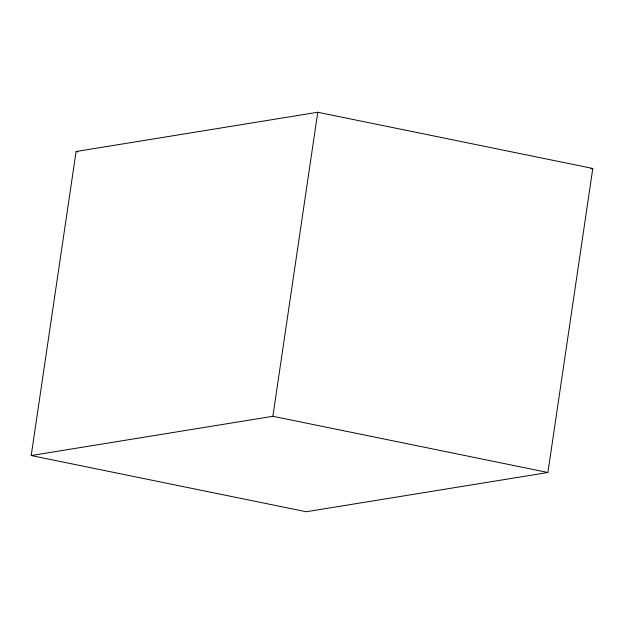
<?xml version="1.0" encoding="UTF-8"?>
<svg xmlns="http://www.w3.org/2000/svg" width="624" height="624" viewBox="0 0 624 624"><rect width="100%" height="100%" fill="white"/><g stroke="black" fill="none" stroke-linecap="round" stroke-linejoin="round"><path stroke-width="0.94" d="M31.2 455.543L76.097 151.507L317.772 112.25L592.8 168.457L547.903 472.493L306.228 511.75L31.2 455.543L272.875 416.286L547.903 472.493M272.875 416.286L317.772 112.25M590.881 168.769L592.8 168.457M76.097 151.507L78.008 151.897"/></g></svg>
